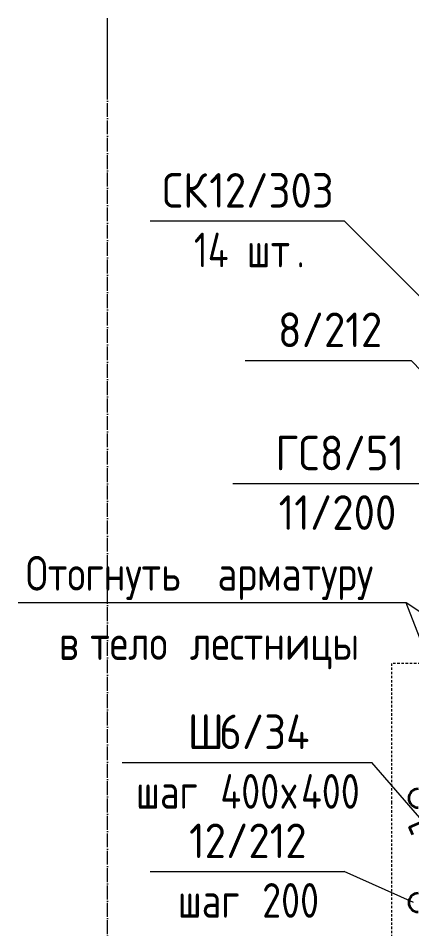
# Model space of a CAD drawing. Header units: millimetres. Extents: x -24758 to -3756, y -1583 to 75054.
# Drawn here: x -14933 to -14365, y -663 to 651 of the extents above; entities that cross this region are included whole.
import ezdxf

# ---------------------------------------------------------------- set-up
doc = ezdxf.new("R2010")
doc.units = ezdxf.units.MM
doc.linetypes.add('01 Штриховая _4 мм_', pattern=[6, 3.5, -2.5])
doc.linetypes.add('02 Штрихпунктирная _20 мм_', pattern=[25, 20, -2.5, 0, -2.5])
for name, color, linetype, lineweight in [('AA_Vinoska', 7, 'Continuous', 9), ('AF_Perekritie', 7, 'Continuous', 60), ('AF_Perekritie_Опалубка', 7, 'Continuous', 20), ('AF_Stena_Опалубка', 7, 'Continuous', 20), ('KR_Armatura_Tonkie', 7, 'Continuous', 20), ('Оси', 7, 'Continuous', 9)]:
    doc.layers.add(name, color=color, linetype=linetype, lineweight=lineweight)
doc.styles.add('GOST Common', font='GOST_Common.ttf', dxfattribs={"width": 0.85, "height": 50})
doc.styles.add('ISOCPEUR_1', font='isocpeur.ttf', dxfattribs={"width": 0.9, "height": 50})
doc.styles.add('ISOCPEUR_2', font='isocpeur.ttf', dxfattribs={"width": 0.8, "height": 50})

# ---------------------------------------------------------------- blocks, each defined once
blk = doc.blocks.new('Лестница тип 2 ед1 - Лестница тип 2 ед1-3669405-Сечение 2')
at = {"layer": 'AF_Perekritie', "linetype": '01 Штриховая _4 мм_', "lineweight": 20}
for p, q in [((-23575.1, -150), (-23575.1, -280)), ((-23275.1, -150), (-23575.1, -150)), ((-23575.1, -280), (-23875.1, -280)), ((-23875.1, -280), (-23875.1, -480)), ((-23575.1, -443.5), (-23275.1, -313.5)), ((-23575.1, -480), (-23575.1, -443.5))]:
    blk.add_line(p, q, dxfattribs=at)
blk = doc.blocks.new('010_Текст с выноской - Текст 2 строки-3791610-Сечение 2')
at = {"layer": 'AA_Vinoska'}
blk.add_line((-23853.7, -192.7), (-24413.7, -192.7), dxfattribs=at)
blk = doc.blocks.new('042_М_Арматуры - Диам длина поз _ Комментарий полка 14-3923643-Сечение 2')
at = {"layer": 'AA_Vinoska'}
blk.add_line((-24031.6, -1360.9), (-23751.6, -1360.9), dxfattribs=at)
blk = doc.blocks.new('042_М_Арматуры - Диам длина поз _ Шаг колво-3174169-Сечение 2')
at = {"layer": 'AA_Vinoska'}
blk.add_line((-24104.2, -20.4), (-23804.2, -20.4), dxfattribs=at)
blk = doc.blocks.new('042_М_Арматуры - Диам длина поз _ Комментарий-2260297-Сечение 2')
at = {"layer": 'AA_Vinoska'}
blk.add_line((-22353.1, -383.1), (-21993.1, -383.1), dxfattribs=at)
blk = doc.blocks.new('042_М_Арматуры - Диам длина поз-2260293-Сечение 2')
at = {"layer": 'AA_Vinoska'}
blk.add_line((-24086.4, 157.4), (-23846.4, 157.4), dxfattribs=at)

msp = doc.modelspace()

# ---------------------------------------------------------------- linework, layer by layer
at = {"layer": 'AA_Vinoska'}
for p, q in [((-14345.163, 241.4821), (-14462.4859, 358.625)), ((-14032.0967, -192), (-14365.4038, 157.375)), ((-14108.8499, -368.1837), (-14372.7372, -192.6622)), ((-14305.8758, -366.2641), (-14372.7372, -192.6622)), ((-14239.385, -635.2162), (-14422.4859, -422.8788)), ((-14362.0732, -625.3), (-14462.4859, -580.2316))]:
    msp.add_line(p, q, dxfattribs=at)
at = {"layer": 'AF_Stena_Опалубка', "linetype": '01 Штриховая _4 мм_'}
msp.add_line((-14394.0732, -480), (-14394.0732, -880), dxfattribs=at)
at = {"layer": 'KR_Armatura_Tonkie', "lineweight": 35}
for p, q in [((-14367.824, -516.3294), (-13544.2854, -159.4627)), ((-14363.0527, -527.3401), (-14367.824, -516.3294))]:
    msp.add_line(p, q, dxfattribs=at)
for centre in [(-14355.5732, -474.6667), (-14355.5732, -474.6667), (-14355.5732, -625.3), (-14355.5732, -625.3)]:
    msp.add_arc(centre, 13.5, 90, 270, dxfattribs=at)
at = {"layer": 'Оси'}
msp.add_line((-14804.0732, 551.2224), (-14804.0732, 651.2224), dxfattribs=at)
at = {"layer": 'Оси', "linetype": '02 Штрихпунктирная _20 мм_'}
msp.add_line((-14804.0732, -1323.4702), (-14804.0732, 551.2224), dxfattribs=at)

# ---------------------------------------------------------------- block references
at = {"layer": 'AA_Vinoska'}
for name, p in [('042_М_Арматуры - Диам длина поз _ Комментарий полка 14-3923643-Сечение 2', (9289.1625, 1719.5642)), ('042_М_Арматуры - Диам длина поз-2260293-Сечение 2', (9480.9884, 0)), ('042_М_Арматуры - Диам длина поз _ Шаг колво-3174169-Сечение 2', (9480.9884, 0)), ('010_Текст с выноской - Текст 2 строки-3791610-Сечение 2', (9480.9884, 0)), ('042_М_Арматуры - Диам длина поз _ Комментарий-2260297-Сечение 2', (7570.5757, -39.8185)), ('042_М_Арматуры - Диам длина поз _ Комментарий полка 14-3923643-Сечение 2', (9289.1625, 780.7076))]:
    msp.add_blockref(name, p, dxfattribs=at)
at = {"layer": 'AF_Perekritie_Опалубка', "linetype": '01 Штриховая _4 мм_'}
msp.add_blockref('Лестница тип 2 ед1 - Лестница тип 2 ед1-3669405-Сечение 2', (9480.9884, 0), dxfattribs=at)

# ---------------------------------------------------------------- texts
at = {"layer": 'AA_Vinoska', "char_height": 50, "attachment_point": 1}
for s, insert, width, style in [('СК', (-14724.9631, 427.7071), 82.253137, 'ISOCPEUR_1'), ('12/303', (-14657.0974, 427.7071), 222.227775, 'ISOCPEUR_1'), ('14 ', (-14679.1731, 341.726), 92.3544, 'ISOCPEUR_2'), ('шт', (-14602.9731, 341.726), 87.2236, 'ISOCPEUR_2'), ('\\fISOCPEUR|b0|i0|c204|p34|;\\W.8;.', (-14531.0064, 341.726), 14.1097, 'ISOCPEUR_2'), ('8/212', (-14557.841, 226.4571), 183.265762, 'ISOCPEUR_1'), ('ГС', (-14561.6547, 48.6633), 77.924025, 'ISOCPEUR_1'), ('8/51', (-14497.3609, 48.6633), 144.30375, 'ISOCPEUR_1'), ('11/200', (-14556.8847, -37.3178), 210.683475, 'ISOCPEUR_1'), ('Отогнуть', (-14921.7679, -125.0161), 317.548419, 'GOST Common'), ('\\fGOST Common|b0|i0|c204|p34|;\\W.85; ', (-14659.7643, -125.0161), 17.717294, 'GOST Common'), ('арматуру', (-14645.146, -125.0161), 316.18555, 'GOST Common'), ('\\fGOST Common|b0|i0|c204|p34|;\\W.85; ', (-14843.552, -225.0161), 17.717294, 'GOST Common'), ('\\fGOST Common|b0|i0|c204|p34|;\\W.85; ', (-14699.6186, -225.0161), 17.717294, 'GOST Common'), ('\\fGOST Common|b0|i0|c204|p34|;\\W.85;в', (-14873.9129, -225.0161), 36.797456, 'GOST Common'), ('тело', (-14828.9337, -225.0161), 156.729906, 'GOST Common'), ('лестницы', (-14685.0004, -225.0161), 306.645469, 'GOST Common'), ('\\fISOCPEUR|b0|i0|c204|p34|;\\W.9;Ш', (-14687.9731, -353.7967), 54.835425, 'ISOCPEUR_1'), ('6/34', (-14642.7293, -353.7967), 160.177163, 'ISOCPEUR_1'), (' 400', (-14666.4647, -439.7778), 137.2489, 'ISOCPEUR_2'), ('400', (-14524.6481, -439.7778), 107.7468, 'ISOCPEUR_2'), ('шаг', (-14762.7731, -439.7778), 116.7257, 'ISOCPEUR_2'), ('\\fISOCPEUR|b0|i0|c204|p34|;\\W.8;х', (-14553.2231, -439.7778), 34.6329, 'ISOCPEUR_2'), ('12/212', (-14686.1731, -511.1496), 210.683475, 'ISOCPEUR_1'), (' 200', (-14606.1447, -597.1306), 133.4008, 'ISOCPEUR_2'), ('шаг', (-14702.4531, -597.1306), 116.7257, 'ISOCPEUR_2')]:
    msp.add_mtext(s, dxfattribs=dict(at, insert=insert, width=width, style=style))

doc.saveas('drawing.dxf')
